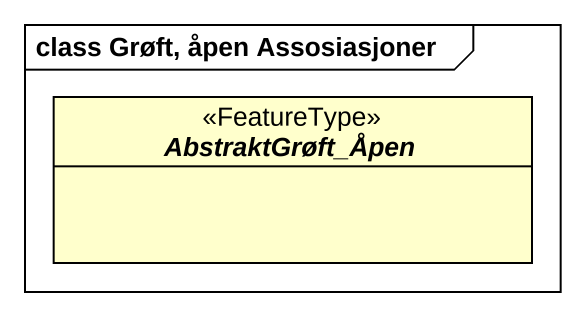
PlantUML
@startuml
mainframe class Grøft, åpen Assosiasjoner
hide circle
hide empty members
abstract class AbstraktGrøft_Åpen <<FeatureType>>
@enduml
